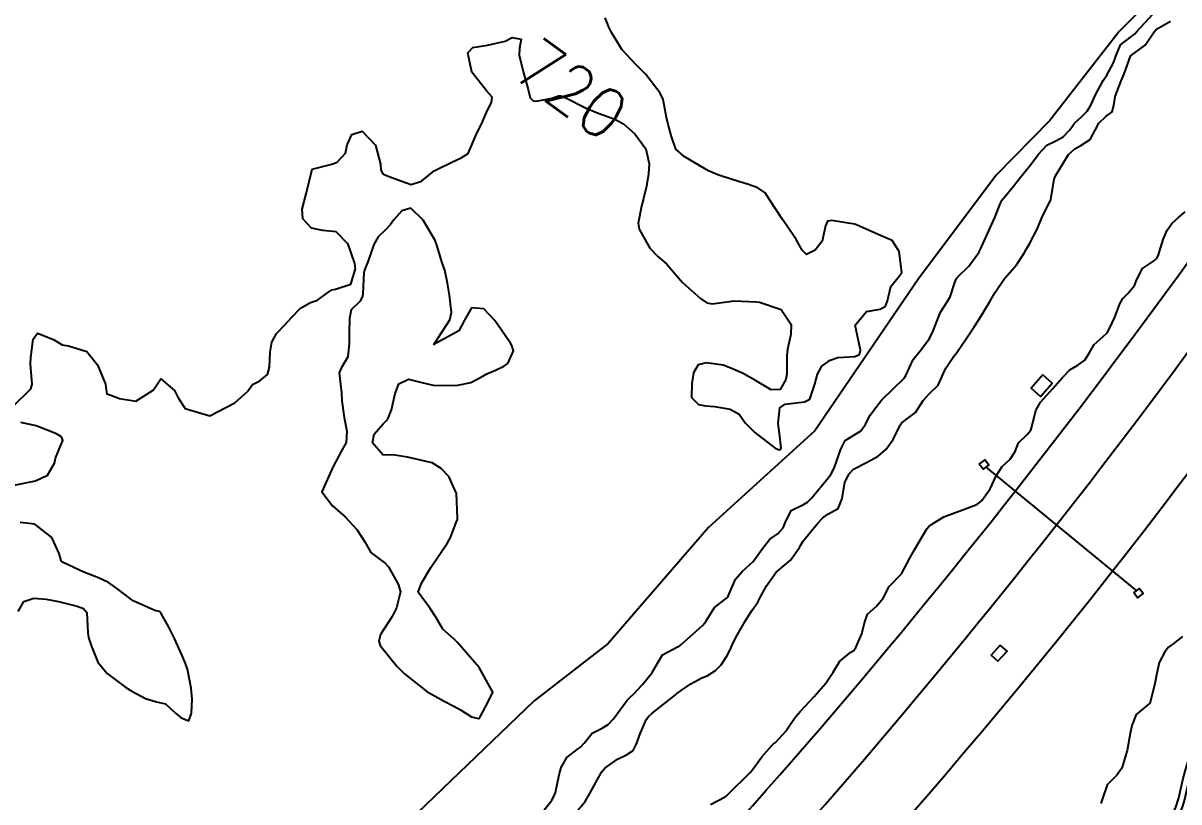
# Model space of a CAD drawing. Header units: metres. Extents: x 318500 to 325275, y 7408834 to 7428799.
# Drawn here: x 320809.2 to 320902.5, y 7414851.5 to 7414914.3 of the extents above; entities that cross this region are included whole.
import ezdxf
from ezdxf.enums import TextEntityAlignment as Align

# ---------------------------------------------------------------- set-up
doc = ezdxf.new("R2010")
doc.units = ezdxf.units.M
doc.header["$MEASUREMENT"] = 0
for name, color, linetype in [('Armário', 45, 'Continuous'), ('Canaleta de Drenagem', 151, 'Continuous'), ('Cotas', 45, 'Continuous'), ('Curvas de Nivel 1m', 11, 'Continuous'), ('Curvas de Nivel 5m', 15, 'Continuous'), ('Hidrografia', 140, 'Continuous'), ('Linha Férrea', 20, 'Continuous'), ('Pórticos', 45, 'Continuous'), ('Vias Primárias', 230, 'Continuous')]:
    doc.layers.add(name, color=color, linetype=linetype)
doc.styles.add('Style-STANDARD', font='STANDARD.shx')

msp = doc.modelspace()

# ---------------------------------------------------------------- linework, layer by layer
at = {"layer": 'Armário'}
for points in [[(320891.558, 7414885.955), (320890.61, 7414884.892), (320891.359, 7414884.224), (320892.307, 7414885.287)], [(320888.122, 7414864.163), (320887.386, 7414863.337), (320887.934, 7414862.848), (320888.67, 7414863.674)]]:
    msp.add_lwpolyline(points, close=True, dxfattribs=at)
at = {"layer": 'Canaleta de Drenagem'}
for points in [[(320772.372, 7414743.946), (320793.969, 7414761.038), (320810.982, 7414773.733), (320815.91, 7414777.815, -0.032635), (320824.322, 7414783.903, 0.039981), (320838.938, 7414794.813, 0.034276), (320854.351, 7414810.358, -0.073812), (320870.575, 7414824.326, 0.03591), (320881.69, 7414832.52, 0.022634), (320895.371, 7414845.324, -0.087333), (320900.024, 7414848.669, 0.230354), (320902.528, 7414851.836, -0.133843), (320913.348, 7414872.509, 0.068024), (320918.242, 7414879.476, -0.126718), (320924.159, 7414886.106, 0.120376), (320929.502, 7414891.944, -0.100014), (320931.698, 7414894.545, 0.07498), (320935.575, 7414898.702, 0.010009), (320940.364, 7414905.997, -0.034136), (320943.579, 7414910.413, 0.189881)], [(320772.687, 7414743.557), (320794.273, 7414760.641), (320811.292, 7414773.34), (320816.229, 7414777.43, -0.032635), (320824.588, 7414783.48, 0.039981), (320839.268, 7414794.437, 0.034276), (320854.729, 7414810.031, -0.073812), (320870.842, 7414823.903, 0.03591), (320882.015, 7414832.14, 0.022634), (320895.729, 7414844.975, -0.087333), (320900.241, 7414848.219, 0.230354), (320903.016, 7414851.729, -0.133843), (320913.714, 7414872.169, 0.068024), (320918.686, 7414879.247, -0.126718), (320924.437, 7414885.69, 0.120376), (320929.941, 7414891.703, -0.100014), (320932.009, 7414894.154, 0.07498), (320935.988, 7414898.419, 0.010009), (320940.788, 7414905.731, -0.034136), (320943.962, 7414910.092, -0.034136)]]:
    msp.add_lwpolyline(points, format="xyb", dxfattribs=at)
at = {"layer": 'Curvas de Nivel 1m', "flags": 128}
for points, elevation in [([(320851.302, 7414850.875), (320851.9, 7414851.582), (320852.145, 7414852.039), (320852.217, 7414852.277), (320852.498, 7414853.7), (320852.661, 7414854.273), (320853.134, 7414855.076), (320853.952, 7414855.735), (320854.25, 7414855.961), (320854.524, 7414856.252), (320855.171, 7414857.043), (320855.978, 7414857.45), (320856.458, 7414857.748), (320856.909, 7414858.216), (320858.005, 7414859.709), (320858.241, 7414859.965), (320858.498, 7414860.195), (320859.228, 7414860.982), (320860.037, 7414861.964), (320860.11, 7414862.107), (320860.139, 7414862.179), (320860.864, 7414863.361), (320862.068, 7414864.015), (320862.16, 7414864.057), (320862.292, 7414864.147), (320864.086, 7414865.741), (320864.263, 7414865.943), (320864.368, 7414866.117), (320865.039, 7414867.178), (320866.119, 7414868.03), (320866.152, 7414868.067), (320866.164, 7414868.099), (320866.755, 7414869.477), (320867.273, 7414870.083), (320868.158, 7414870.896), (320869.011, 7414872.057), (320869.514, 7414872.716), (320870.187, 7414873.159), (320870.602, 7414873.628), (320870.753, 7414874.034), (320871.234, 7414875.01), (320872.222, 7414875.497), (320872.562, 7414875.678), (320872.872, 7414876.01), (320874.247, 7414877.682), (320874.466, 7414877.987), (320874.701, 7414878.428), (320875.254, 7414879.975), (320875.601, 7414880.66), (320876.297, 7414881.099), (320876.846, 7414881.41), (320877.234, 7414881.951), (320877.591, 7414882.673), (320878.336, 7414883.686), (320878.456, 7414883.821), (320878.559, 7414883.937), (320880.358, 7414885.696), (320880.497, 7414885.908), (320881.09, 7414887.189), (320881.647, 7414887.891), (320882.405, 7414888.908), (320882.721, 7414889.572), (320882.842, 7414889.876), (320883.292, 7414891.011), (320883.835, 7414891.866), (320884.062, 7414892.248), (320884.463, 7414893.425), (320884.585, 7414893.741), (320884.672, 7414893.857), (320885.585, 7414894.741), (320886.39, 7414895.832), (320886.502, 7414896.051), (320887.296, 7414897.818), (320887.689, 7414898.656), (320888.137, 7414899.806), (320888.271, 7414900.087), (320888.56, 7414900.439), (320889.183, 7414901.182), (320889.641, 7414901.789), (320890.592, 7414902.943), (320891.206, 7414903.771), (320891.885, 7414904.487), (320892.616, 7414904.841), (320893.208, 7414905.155), (320893.735, 7414905.733), (320894.105, 7414906.261), (320894.645, 7414906.743), (320895.132, 7414907.236), (320895.422, 7414907.712), (320895.821, 7414908.556), (320896.419, 7414909.703), (320896.522, 7414909.862), (320896.686, 7414910.092), (320897.257, 7414911.136), (320897.439, 7414911.689), (320897.824, 7414912.583), (320898.734, 7414913.288), (320898.956, 7414913.447), (320899.151, 7414913.664), (320900.758, 7414915.407)], 721), ([(320853.886, 7414850.673), (320854.605, 7414851.544), (320855.024, 7414852.243), (320855.927, 7414853.904), (320856.2, 7414854.226), (320857.206, 7414854.946), (320857.946, 7414855.296), (320858.491, 7414855.655), (320858.749, 7414856.192), (320859.072, 7414857.09), (320859.565, 7414858.184), (320859.739, 7414858.436), (320859.995, 7414858.645), (320861.91, 7414860.151), (320861.961, 7414860.201), (320862.012, 7414860.256), (320863.131, 7414861.026), (320864.031, 7414861.504), (320864.459, 7414861.691), (320865.134, 7414862.109), (320865.597, 7414862.555), (320866.057, 7414863.264), (320866.336, 7414863.826), (320866.446, 7414864.094), (320866.768, 7414864.781), (320867.536, 7414866.078), (320867.742, 7414866.429), (320868.103, 7414866.965), (320868.559, 7414867.618), (320868.754, 7414868.06), (320869.245, 7414868.941), (320870.03, 7414870.042), (320870.151, 7414870.158), (320871.179, 7414871.01), (320871.901, 7414872.023), (320871.992, 7414872.202), (320872.177, 7414872.518), (320872.857, 7414873.342), (320873.38, 7414874.002), (320873.786, 7414874.417), (320874.211, 7414874.715), (320875.027, 7414875.169), (320875.346, 7414875.973), (320875.583, 7414877.303), (320875.917, 7414877.965), (320876.264, 7414878.354), (320877.325, 7414878.894), (320878.275, 7414879.396), (320878.881, 7414879.931), (320879.466, 7414880.749), (320880.051, 7414881.914), (320880.154, 7414882.071), (320880.314, 7414882.197), (320881.288, 7414882.933), (320881.908, 7414883.886), (320882.345, 7414884.41), (320883.1, 7414885.125), (320883.44, 7414885.869), (320883.723, 7414886.513), (320884.384, 7414887.476), (320884.556, 7414887.689), (320884.677, 7414887.856), (320885.378, 7414888.873), (320886.018, 7414889.836), (320886.426, 7414890.467), (320887.257, 7414891.818), (320887.692, 7414892.57), (320888.469, 7414893.732), (320888.498, 7414893.772), (320888.525, 7414893.799), (320889.437, 7414894.839), (320890.045, 7414895.785), (320890.2, 7414896.086), (320890.508, 7414896.592), (320891.132, 7414897.771), (320891.533, 7414898.767), (320892.049, 7414899.758), (320892.189, 7414900.122), (320892.484, 7414901.751), (320892.583, 7414902.03), (320893.636, 7414903.734), (320894.137, 7414904.197), (320894.611, 7414904.468), (320895.37, 7414904.961), (320895.781, 7414905.708), (320896.087, 7414906.257), (320896.647, 7414906.803), (320897.15, 7414907.195), (320897.277, 7414907.691), (320897.401, 7414908.422), (320897.882, 7414909.682), (320898.119, 7414910.248), (320898.635, 7414911.671), (320898.66, 7414911.722), (320898.711, 7414911.76), (320899.824, 7414912.553), (320900.534, 7414913.643), (320900.742, 7414913.849), (320901.871, 7414914.507)], 722), ([(320864.717, 7414851.292), (320865.907, 7414851.927), (320866.013, 7414851.993), (320866.122, 7414852.097), (320867.928, 7414853.865), (320868.094, 7414854.068), (320868.858, 7414855.145), (320869.69, 7414856.044), (320869.826, 7414856.178), (320869.964, 7414856.306), (320870.802, 7414857.207), (320871.359, 7414858.026), (320871.611, 7414858.407), (320871.998, 7414858.817), (320873.086, 7414860.004), (320874.031, 7414861.075), (320874.636, 7414861.981), (320875.156, 7414862.871), (320876.064, 7414863.583), (320876.29, 7414863.734), (320876.452, 7414863.956), (320876.957, 7414865.075), (320877.157, 7414865.949), (320877.405, 7414866.649), (320878.113, 7414867.272), (320878.655, 7414867.932), (320879.162, 7414868.897), (320880.15, 7414869.91), (320880.856, 7414871.213), (320881.228, 7414871.894), (320882.197, 7414873.531), (320882.362, 7414873.715), (320882.579, 7414873.876), (320883.574, 7414874.502), (320884.213, 7414874.747), (320885.01, 7414875.056), (320886.225, 7414875.515), (320886.427, 7414875.627), (320886.628, 7414875.824), (320887.299, 7414876.759), (320887.789, 7414877.807), (320888.268, 7414878.558), (320888.906, 7414879.161), (320889.314, 7414879.79), (320889.604, 7414880.474), (320890.301, 7414881.15), (320890.579, 7414881.502), (320890.665, 7414881.775), (320891.002, 7414883.098), (320891.369, 7414883.765), (320892.351, 7414884.85), (320893.149, 7414885.738), (320893.727, 7414886.372), (320894.375, 7414886.741), (320894.942, 7414887.153), (320895.297, 7414887.711), (320895.696, 7414888.412), (320896.41, 7414889.019), (320896.753, 7414889.357), (320896.94, 7414889.692), (320897.367, 7414890.624), (320897.763, 7414891.68), (320898.013, 7414892.11), (320898.453, 7414892.557), (320898.945, 7414893.181), (320899.149, 7414893.66), (320899.592, 7414894.545), (320900.493, 7414895.141), (320900.773, 7414895.361), (320900.898, 7414895.636), (320901.258, 7414896.887), (320901.593, 7414897.629), (320901.969, 7414898.185), (320902.536, 7414898.697), (320903.043, 7414899.112)], 723), ([(320902.842, 7414864.856), (320902.08, 7414864.264), (320901.707, 7414863.992), (320901.397, 7414863.627), (320900.942, 7414862.746), (320900.699, 7414861.633), (320900.603, 7414861.066), (320900.245, 7414859.638), (320900.183, 7414859.473), (320900.015, 7414859.301), (320899.09, 7414858.567), (320898.735, 7414857.659), (320898.62, 7414857.021), (320898.362, 7414855.664), (320897.945, 7414854.217), (320897.532, 7414853.676), (320896.745, 7414852.871), (320896.35, 7414851.693), (320896.233, 7414851.367)], 723)]:
    msp.add_lwpolyline(points, dxfattribs=dict(at, elevation=elevation))
at = {"layer": 'Curvas de Nivel 5m', "elevation": 720, "flags": 128}
for points in [[(320808.315, 7414883.331), (320809.843, 7414884.847), (320809.964, 7414885.217), (320809.83, 7414886.848), (320809.853, 7414887.363), (320810.032, 7414888.845), (320810.395, 7414889.32), (320811.696, 7414888.827), (320812.384, 7414888.392), (320812.9, 7414888.295), (320814.376, 7414887.85), (320815.244, 7414886.777), (320815.888, 7414885.216), (320815.938, 7414884.766), (320815.992, 7414884.43), (320816.326, 7414884.311), (320817.019, 7414884.057), (320818.321, 7414883.848), (320819.725, 7414884.719), (320819.962, 7414885.089), (320820.344, 7414885.642), (320821.444, 7414884.693), (320821.751, 7414884.115), (320822.316, 7414883.252), (320824.31, 7414882.66), (320826.321, 7414883.698), (320827.343, 7414884.615), (320827.761, 7414885.186), (320828.343, 7414885.474), (320828.958, 7414885.987), (320829.114, 7414886.592), (320829.165, 7414887.805), (320829.32, 7414888.591), (320829.688, 7414889.296), (320830.405, 7414890.064), (320830.884, 7414890.573), (320831.632, 7414891.352), (320832.429, 7414891.805), (320832.996, 7414891.977), (320833.732, 7414892.531), (320834.16, 7414892.809), (320834.445, 7414892.887), (320835.677, 7414893.282), (320836.072, 7414894.504), (320836.025, 7414894.954), (320835.487, 7414896.51), (320834.505, 7414897.507), (320833.441, 7414897.6), (320832.509, 7414897.796), (320831.813, 7414898.561), (320831.773, 7414899.32), (320832.073, 7414900.557), (320832.57, 7414902.55), (320834.147, 7414902.956), (320834.579, 7414903.119), (320835.252, 7414903.851), (320835.394, 7414904.512), (320835.758, 7414905.363), (320836.617, 7414905.634), (320837.685, 7414904.484), (320838.095, 7414902.959), (320838.107, 7414902.477), (320838.273, 7414902.18), (320838.566, 7414902.05), (320839.736, 7414901.627), (320840.559, 7414901.322), (320841.406, 7414901.587), (320842.406, 7414902.422), (320842.515, 7414902.476), (320842.571, 7414902.498), (320843.854, 7414903.128), (320844.586, 7414903.466), (320845.155, 7414903.818), (320845.408, 7414904.378), (320845.762, 7414905.224), (320846.33, 7414906.364), (320846.638, 7414907.128), (320847.043, 7414907.959), (320847.102, 7414908.355), (320846.657, 7414908.85), (320845.459, 7414910.378), (320845.135, 7414911.952), (320845.539, 7414912.378), (320846.712, 7414912.564), (320848.162, 7414912.899), (320848.718, 7414913.187), (320849.44, 7414913.052), (320849.31, 7414912.331), (320849.271, 7414911.762), (320849.62, 7414910.326), (320849.998, 7414908.982), (320850.166, 7414908.317), (320850.407, 7414908.073), (320850.647, 7414908.037), (320851.957, 7414908.29), (320852.46, 7414908.475), (320852.653, 7414908.485), (320853.089, 7414908.276), (320854.643, 7414907.514), (320855.527, 7414907.135), (320856.635, 7414906.724), (320856.999, 7414906.59), (320857.693, 7414906.214), (320858.618, 7414905.401), (320859.5, 7414904.191), (320859.782, 7414902.988), (320859.726, 7414902.188), (320859.56, 7414901.19), (320859.312, 7414900.192), (320859.15, 7414899.584), (320858.876, 7414898.196), (320858.981, 7414897.727), (320859.842, 7414896.186), (320860.483, 7414895.518), (320861.205, 7414894.897), (320861.808, 7414894.16), (320862.459, 7414893.418), (320863.907, 7414892.128), (320864.435, 7414891.78), (320864.855, 7414891.694), (320866.437, 7414891.911), (320866.61, 7414891.925), (320868.437, 7414891.852), (320868.67, 7414891.833), (320870.428, 7414891.232), (320871.229, 7414890.032), (320871.222, 7414889.211), (320870.932, 7414888.035), (320870.882, 7414887.535), (320870.877, 7414886.035), (320870.813, 7414885.575), (320870.341, 7414884.769), (320869.636, 7414884.756), (320868.351, 7414885.497), (320867.301, 7414886.086), (320866.366, 7414886.508), (320865.743, 7414886.733), (320864.372, 7414886.921), (320863.734, 7414886.765), (320863.345, 7414886.135), (320863.211, 7414885.273), (320863.183, 7414884.137), (320863.759, 7414883.563), (320864.323, 7414883.454), (320865.037, 7414883.399), (320866.321, 7414883.19), (320867.028, 7414882.801), (320867.538, 7414882.082), (320868.299, 7414881.308), (320869.936, 7414880.045), (320870.278, 7414879.905), (320870.386, 7414879.931), (320870.419, 7414880.039), (320870.298, 7414881.23), (320870.183, 7414882.042), (320870.323, 7414883.292), (320870.751, 7414883.61), (320872.328, 7414883.788), (320872.739, 7414884.014), (320873.148, 7414885.208), (320873.364, 7414886.005), (320873.714, 7414886.656), (320874.377, 7414887.151), (320874.998, 7414887.363), (320876.382, 7414887.441), (320876.748, 7414887.593), (320876.831, 7414887.956), (320876.41, 7414889.96), (320877.316, 7414891.061), (320878.43, 7414891.263), (320878.867, 7414891.5), (320879.003, 7414891.932), (320879.295, 7414893.09), (320879.946, 7414893.918), (320880.163, 7414894.226), (320879.965, 7414895.918), (320879.388, 7414896.806), (320878.512, 7414897.179), (320876.753, 7414897.958), (320876.522, 7414898.08), (320876.357, 7414898.128), (320874.526, 7414898.42), (320874.16, 7414898.361), (320874.021, 7414897.997), (320873.751, 7414896.751), (320873.169, 7414896.01), (320872.487, 7414895.684), (320872.122, 7414896.024), (320871.643, 7414896.888), (320870.868, 7414898.037), (320870.527, 7414898.5), (320869.524, 7414900.055), (320869.14, 7414900.645), (320868.56, 7414901.05), (320867.793, 7414901.312), (320866.566, 7414901.697), (320865.324, 7414902.112), (320864.575, 7414902.43), (320863.912, 7414902.798), (320862.591, 7414903.58), (320861.932, 7414904.16), (320861.591, 7414905.19), (320861.304, 7414906.17), (320861.181, 7414906.717), (320860.915, 7414908.176), (320860.658, 7414908.686), (320859.513, 7414910.192), (320858.692, 7414911.012), (320857.567, 7414912.217), (320857.237, 7414912.744), (320856.724, 7414913.586), (320856.518, 7414914.023), (320856.443, 7414914.234), (320856.216, 7414914.759)], [(320808.389, 7414877.025), (320810.236, 7414877.423), (320811.203, 7414877.867), (320811.756, 7414878.825), (320811.842, 7414879.239), (320812.272, 7414880.278), (320812.434, 7414880.662), (320812.393, 7414880.818), (320812.282, 7414880.985), (320811.918, 7414881.191), (320810.295, 7414881.851), (320809.044, 7414882.113)], [(320808.832, 7414866.859), (320809.292, 7414867.662), (320810.107, 7414867.952), (320811.083, 7414867.852), (320812.103, 7414867.672), (320813.607, 7414867.288), (320814.095, 7414867.106), (320814.378, 7414866.786), (320814.449, 7414865.16), (320814.503, 7414864.784), (320814.724, 7414864.116), (320815.269, 7414862.772), (320816.027, 7414861.864), (320817.514, 7414860.745), (320818.007, 7414860.435), (320819.114, 7414859.836), (320819.999, 7414859.573), (320820.72, 7414859.422), (320821.512, 7414858.687), (320821.984, 7414858.281), (320822.606, 7414858.049), (320822.823, 7414858.672), (320822.877, 7414859.796), (320822.811, 7414860.672), (320822.499, 7414862.209), (320822.35, 7414862.677), (320822.051, 7414863.382), (320821.46, 7414864.689), (320820.99, 7414865.607), (320820.375, 7414866.706), (320820.243, 7414866.858), (320820.093, 7414866.9), (320819.865, 7414866.942), (320818.105, 7414867.741), (320816.773, 7414868.753), (320816.127, 7414869.201), (320815.328, 7414869.576), (320814.139, 7414870.043), (320812.458, 7414870.815), (320812.302, 7414870.968), (320812.157, 7414871.536), (320811.56, 7414872.826), (320810.186, 7414873.91), (320809, 7414874.046)]]:
    msp.add_lwpolyline(points, dxfattribs=at)
msp.add_lwpolyline([(320848.68, 7414888.336), (320848.578, 7414888.524), (320848.394, 7414888.788), (320847.313, 7414890.351), (320846.424, 7414891.277), (320845.435, 7414891.365), (320844.859, 7414890.383), (320844.401, 7414889.513), (320842.39, 7414888.42), (320843.682, 7414890.401), (320843.82, 7414890.998), (320843.656, 7414892.402), (320843.505, 7414893.353), (320843.267, 7414894.408), (320843.065, 7414895), (320842.645, 7414896.418), (320842.496, 7414896.796), (320841.534, 7414898.43), (320840.535, 7414899.41), (320839.796, 7414899.186), (320839.175, 7414898.46), (320838.889, 7414898.089), (320838.508, 7414897.696), (320837.893, 7414897.086), (320837.544, 7414896.484), (320837.069, 7414895.084), (320836.823, 7414894.495), (320836.752, 7414894.21), (320836.664, 7414892.497), (320836.631, 7414892.303), (320836.431, 7414891.905), (320835.71, 7414891.218), (320835.596, 7414890.508), (320835.55, 7414889.357), (320835.565, 7414888.508), (320835.454, 7414887.429), (320834.899, 7414886.515), (320834.753, 7414886.117), (320834.929, 7414884.514), (320834.958, 7414883.879), (320835.14, 7414882.512), (320835.378, 7414881.425), (320835.308, 7414880.51), (320834.945, 7414879.838), (320834.25, 7414878.52), (320833.355, 7414876.533), (320834.213, 7414875.386), (320835.22, 7414874.51), (320836.185, 7414873.489), (320836.834, 7414872.49), (320837.314, 7414871.636), (320838.155, 7414870.985), (320838.465, 7414870.777), (320838.72, 7414870.461), (320839.518, 7414869.061), (320839.69, 7414868.446), (320839.382, 7414867.169), (320839.034, 7414866.456), (320838.075, 7414865.002), (320837.945, 7414864.472), (320838.065, 7414864.135), (320839.401, 7414862.45), (320840.031, 7414861.84), (320841.813, 7414860.422), (320842.009, 7414860.301), (320843.234, 7414859.633), (320843.998, 7414859.225), (320844.542, 7414858.928), (320845.439, 7414858.368), (320845.988, 7414858.231), (320846.082, 7414858.266), (320846.145, 7414858.358), (320846.77, 7414859.584), (320847.144, 7414860.349), (320846.04, 7414862.36), (320844.265, 7414864.387), (320844.178, 7414864.495), (320844.072, 7414864.599), (320843.109, 7414865.433), (320842.548, 7414866.413), (320842.1, 7414867.103), (320841.13, 7414868.43), (320841.4, 7414869.158), (320842.15, 7414870.42), (320843.505, 7414872.4), (320843.738, 7414872.835), (320844.195, 7414874.038), (320844.293, 7414874.294), (320844.315, 7414874.388), (320844.23, 7414876.39), (320843.598, 7414877.754), (320842.982, 7414878.409), (320842.257, 7414878.857), (320841.675, 7414879.009), (320840.263, 7414879.313), (320839.251, 7414879.47), (320838.266, 7414879.505), (320837.43, 7414880.483), (320837.582, 7414881.19), (320838.303, 7414882.009), (320838.532, 7414882.242), (320838.713, 7414882.464), (320838.983, 7414883.127), (320839.26, 7414884.456), (320839.556, 7414885.238), (320840.348, 7414885.609), (320841.416, 7414885.357), (320842.341, 7414885.123), (320843.632, 7414885.109), (320844.341, 7414885.135), (320845.386, 7414885.333), (320846.352, 7414885.86), (320846.665, 7414886.048), (320847.36, 7414886.35), (320848.055, 7414886.652), (320848.368, 7414886.888), (320848.824, 7414887.893)], close=True, dxfattribs=at)
at = {"layer": 'Hidrografia'}
msp.add_lwpolyline([(320902.144, 7414918.084), (320897.714, 7414913.659), (320892.124, 7414906.496), (320887.79, 7414902.071), (320881.529, 7414893.702), (320873.137, 7414881.447), (320864.565, 7414873.655), (320856.466, 7414864.291), (320850.494, 7414859.674), (320841.035, 7414850.602), (320833.33, 7414842.425), (320827.55, 7414838.192), (320821.097, 7414830.785), (320817.017, 7414828.049), (320804.111, 7414821.411)], dxfattribs=at)
at = {"layer": 'Linha Férrea'}
for points in [[(320790.487, 7414769.154, 0.066549), (320858.601, 7414826.486, 0.071744), (320946.357, 7414945.112, -0.001019), (320986.5, 7415020.762), (321017.589, 7415076.939, -0.085141), (321132.031, 7415221.308, -0.027227), (321212.14, 7415282.871, 0.004692), (321306.83, 7415350.197, 0.102409), (321443.102, 7415506.847, 0.035266), (321491.354, 7415614.347, 0.015223), (321522.063, 7415693.461)], [(320633.316, 7414629.253), (320777.065, 7414757.123, 0.012969), (320847.83, 7414823.299, 0.045223), (320913.238, 7414901.784, 0.028396), (320958.652, 7414980.458), (321000.142, 7415057.355, -0.029861), (321051.084, 7415139.412, -0.055667), (321134.029, 7415229.838, -0.018731), (321177.936, 7415264.887, -0.005656), (321232.205, 7415304.051), (321269.949, 7415330.444, 0.029004), (321333.565, 7415379.837, 0.034735), (321383.346, 7415430.521, 0.062911), (321451.089, 7415534.053, 0.021199), (321470.312, 7415575.877), (321499.441, 7415649.202)], [(320223.393, 7414139.109, -0.076005), (320320.437, 7414311.999, -0.027328), (320414.072, 7414419.908, -0.009752), (320494.139, 7414502.312), (320539.581, 7414547.559, -0.011191), (320630.307, 7414631.794), (320756.595, 7414744.298), (320803.261, 7414786.663, 0.019521), (320844.172, 7414825.776, 0.046857), (320912.063, 7414907.564, 0.028693), (320959.442, 7414990.445), (320996.914, 7415059.892, -0.026975), (321044.532, 7415137.193, -0.050883), (321124.039, 7415226.537, -0.025562), (321181.808, 7415273.236, -0.010464), (321204.932, 7415290.006), (321276.001, 7415340.1, 0.037465), (321348.303, 7415399.171, 0.070178), (321431.572, 7415506.426, 0.032105), (321468.493, 7415582.403, 0.011032), (321478.309, 7415606.627)]]:
    msp.add_lwpolyline(points, format="xyb", dxfattribs=at)
at = {"layer": 'Pórticos'}
for points in [[(320886.429, 7414878.753), (320886.888, 7414879.103), (320887.191, 7414878.707), (320886.732, 7414878.356)], [(320898.894, 7414868.38), (320899.353, 7414868.731), (320899.656, 7414868.335), (320899.198, 7414867.984)]]:
    msp.add_lwpolyline(points, close=True, dxfattribs=at)
msp.add_lwpolyline([(320899.124, 7414868.556), (320886.962, 7414878.531)], dxfattribs=at)
at = {"layer": 'Vias Primárias'}
msp.add_lwpolyline([(321109.374, 7414841.125, 0), (321121.447, 7414845.471, -0.165445)], format="xyb", dxfattribs=at)

# ---------------------------------------------------------------- texts
at = {"layer": 'Cotas', "style": 'Style-STANDARD'}
msp.add_text('720', height=4, rotation=323.79499, dxfattribs=at).set_placement((320853.506, 7414909.001, 720), align=Align.MIDDLE_CENTER)

doc.saveas('drawing.dxf')
